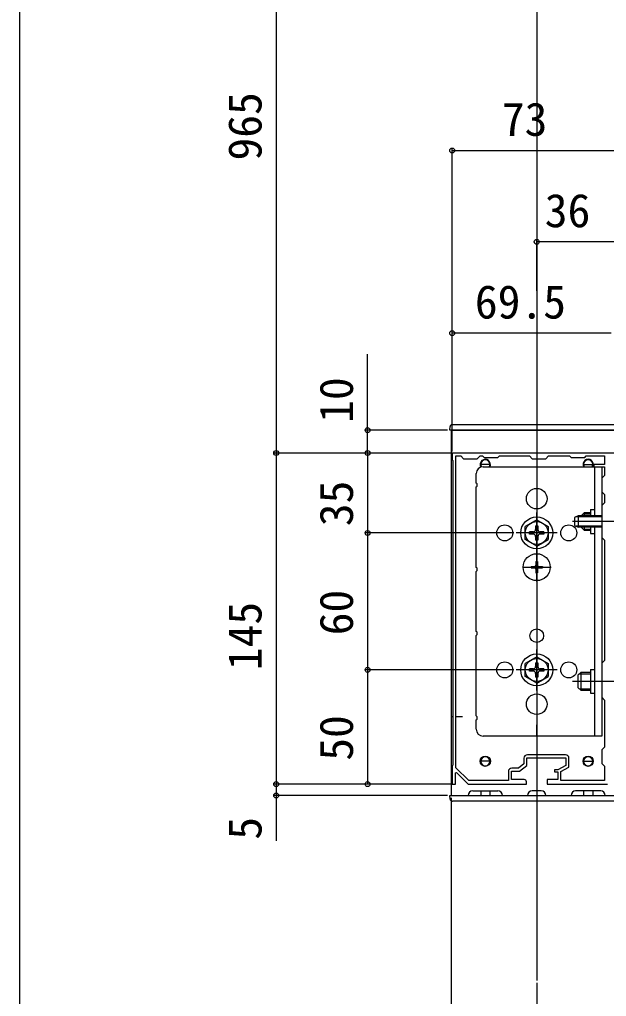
# Model space of a CAD drawing. Units: millimetres, scale not verified. Extents: x -875 to 875, y -1304 to 1296.
# Drawn here: x -875 to -618.2, y 142.9 to 570.8 of the extents above; entities that cross this region are included whole.
import ezdxf
from ezdxf.enums import TextEntityAlignment as Align

# ---------------------------------------------------------------- set-up
doc = ezdxf.new("R2010")
doc.units = ezdxf.units.MM
doc.header["$LTSCALE"] = 8
for name, color, linetype in [('0-3_YKK_11', 7, 'Continuous'), ('0-4_YKK_12', 2, 'Continuous'), ('0-5_YKK_13', 4, 'Continuous'), ('0-7_YKK_D', 6, 'Continuous'), ('0-8_YKK_ZWAK', 7, 'Continuous')]:
    doc.layers.add(name, color=color, linetype=linetype)
doc.styles.add('ＭＳ ゴシック', font='')
doc.styles.get('ＭＳ ゴシック').set_extended_font_data('MS Gothic')

msp = doc.modelspace()

# ---------------------------------------------------------------- linework, layer by layer
at = {"layer": '0-3_YKK_11'}
msp.add_line((-636.118, 248.695), (-652.818, 248.695), dxfattribs=at)
for points in [[(-613.718, 380.895), (-647.26, 380.895), (-647.443, 380.775), (-647.993, 380.775), (-648.177, 380.895), (-668.26, 380.895), (-668.443, 380.775), (-668.993, 380.775), (-669.177, 380.895), (-677.26, 380.895), (-677.443, 380.775), (-677.993, 380.775), (-678.177, 380.895), (-685.718, 380.895), (-685.718, 377.895), (-685.418, 377.595)], [(-685.418, 377.595), (-685.418, 244.195), (-685.718, 243.895), (-685.718, 235.895), (-684.218, 235.895), (-684.218, 240.795), (-683.85, 240.949), (-678.718, 235.895), (-653.218, 235.895), (-653.218, 236.895)], [(-684.118, 243.038), (-684.118, 379.595), (-681.918, 379.595), (-680.718, 378.395), (-674.718, 378.395), (-673.518, 379.595), (-672.418, 379.595), (-671.718, 378.895), (-665.718, 378.895), (-665.018, 379.595), (-651.918, 379.595), (-650.718, 378.395), (-644.718, 378.395), (-643.518, 379.595), (-634.418, 379.595), (-633.718, 378.895), (-627.718, 378.895), (-627.018, 379.595), (-619.018, 379.595), (-619.018, 375.895), (-623.718, 375.895), (-623.718, 374.895), (-619.018, 374.895), (-619.018, 371.095), (-620.218, 369.895), (-620.218, 363.895), (-619.018, 362.695), (-619.018, 359.095), (-620.218, 357.895), (-620.218, 343.895), (-619.018, 342.695), (-619.018, 290.095), (-620.218, 288.895), (-620.218, 273.895), (-619.018, 272.695), (-619.018, 252.095), (-620.218, 250.895), (-620.218, 244.895), (-619.018, 243.695), (-619.018, 237.395)], [(-654.218, 237.895), (-659.818, 237.895), (-659.818, 241.595), (-656.318, 241.595), (-653.018, 244.095), (-653.018, 247.395), (-635.918, 247.395), (-635.918, 244.095), (-639.418, 242.195), (-640.918, 242.195), (-640.918, 241.295), (-639.418, 241.295), (-639.418, 237.895), (-644.218, 237.895), (-644.218, 235.895), (-617.718, 235.895)], [(-654.318, 247.195), (-654.318, 244.741), (-656.755, 242.895), (-659.618, 242.895)], [(-619.018, 237.395), (-638.118, 237.395), (-638.118, 241.422), (-634.618, 243.322), (-634.618, 247.195)], [(-661.118, 241.395), (-661.118, 237.395), (-678.389, 237.395), (-684.118, 243.038)]]:
    msp.add_lwpolyline(points, dxfattribs=at)
for centre, radius, start, end in [((-652.818, 247.195), 1.5, 90.00001, 179.99999), ((-636.118, 247.195), 1.5, 0.00001, 89.99999), ((-659.618, 241.395), 1.5, 90.00001, 179.99999), ((-654.218, 236.895), 1, 0.00001, 89.99999)]:
    msp.add_arc(centre, radius, start, end, dxfattribs=at)
at = {"layer": '0-4_YKK_12'}
for p, q in [((-648.718, 835.885), (-648.718, 149.896)), ((-686.218, 390.895), (-686.218, 230.895)), ((-686.218, 390.895), (-611.218, 390.895)), ((-685.418, 265.395), (-686.218, 265.395)), ((-681.218, 265.395), (-684.118, 265.395)), ((-676.718, 232.895), (-665.718, 232.895)), ((-646.718, 232.895), (-650.718, 232.895)), ((-620.718, 232.895), (-631.718, 232.895)), ((-686.218, 230.895), (-678.718, 230.895)), ((-663.718, 230.895), (-652.718, 230.895)), ((-644.718, 230.895), (-633.718, 230.895)), ((-618.718, 230.895), (-611.218, 230.895))]:
    msp.add_line(p, q, dxfattribs=at)
for centre, radius in [((-662.718, 345.895), 3.5), ((-634.718, 345.895), 3.5), ((-662.718, 285.895), 3.5), ((-634.718, 285.895), 3.5), ((-671.218, 245.895), 2.25), ((-626.218, 245.895), 2.25)]:
    msp.add_circle(centre, radius, dxfattribs=at)
for centre, radius, start, end in [((-671.218, 375.895), 2.25, 333.6122, 210.71475), ((-626.218, 375.895), 2.25, 333.6122, 206.3878), ((-676.718, 230.895), 2, 90, 180), ((-665.718, 230.895), 2, 0, 90), ((-650.718, 230.895), 2, 90, 180), ((-646.718, 230.895), 2, 0, 90), ((-631.718, 230.895), 2, 90, 180), ((-620.718, 230.895), 2, 0, 90)]:
    msp.add_arc(centre, radius, start, end, dxfattribs=at)
at = {"layer": '0-5_YKK_13'}
for p, q in [((-686.718, 390.895), (-686.623, 392.456)), ((-685.72, 390.895), (-686.718, 390.895)), ((-611.716, 390.895), (-685.72, 390.895)), ((-685.625, 393.395), (-611.812, 393.395)), ((-669.218, 375.895), (-673.218, 375.895)), ((-672.218, 374.895), (-620.218, 374.895)), ((-648.718, 374.895), (-648.718, 369.895)), ((-628.218, 375.895), (-624.218, 375.895)), ((-623.418, 374.895), (-623.418, 353.395)), ((-620.218, 374.895), (-620.218, 256.895)), ((-675.218, 367.761), (-675.218, 371.895)), ((-675.218, 330.761), (-675.218, 366.029)), ((-625.218, 356.095), (-625.218, 353.395)), ((-625.218, 356.095), (-623.418, 356.095)), ((-648.718, 351.645), (-653.718, 348.758)), ((-648.718, 336.895), (-648.718, 354.895)), ((-648.718, 351.645), (-643.718, 348.758)), ((-611.714, 350.895), (-633.131, 350.895)), ((-605.018, 350.895), (-631.518, 350.895)), ((-620.218, 352.962), (-631.438, 352.962)), ((-630.518, 353.395), (-630.518, 348.395)), ((-620.218, 353.395), (-630.518, 353.395)), ((-629.018, 353.695), (-627.818, 354.895)), ((-629.018, 353.395), (-629.018, 353.695)), ((-628.466, 354.247), (-625.218, 354.247)), ((-627.818, 354.895), (-625.218, 354.895)), ((-627.818, 353.395), (-627.818, 354.895)), ((-653.718, 343.032), (-653.718, 348.758)), ((-649.218, 349.045), (-649.218, 347.395)), ((-649.218, 349.045), (-648.218, 349.045)), ((-648.218, 349.045), (-648.218, 347.395)), ((-643.718, 348.758), (-643.718, 343.032)), ((-632.218, 349.195), (-630.518, 348.395)), ((-620.218, 348.828), (-631.438, 348.828)), ((-620.218, 348.395), (-630.518, 348.395)), ((-629.018, 348.095), (-629.018, 348.395)), ((-629.018, 348.095), (-627.818, 346.895)), ((-628.466, 347.543), (-625.218, 347.543)), ((-627.818, 346.895), (-627.818, 348.395)), ((-625.218, 346.895), (-627.818, 346.895)), ((-625.218, 348.395), (-625.218, 345.695)), ((-623.418, 348.395), (-623.418, 256.895)), ((-639.718, 345.895), (-657.718, 345.895)), ((-648.718, 340.145), (-653.718, 343.032)), ((-650.218, 346.395), (-651.868, 346.395)), ((-651.868, 345.395), (-651.868, 346.395)), ((-650.218, 345.395), (-651.868, 345.395)), ((-649.218, 344.395), (-649.218, 342.745)), ((-648.218, 342.745), (-649.218, 342.745)), ((-648.718, 340.145), (-643.718, 343.032)), ((-648.218, 344.395), (-648.218, 342.745)), ((-645.568, 346.395), (-647.218, 346.395)), ((-645.568, 345.395), (-647.218, 345.395)), ((-645.568, 346.395), (-645.568, 345.395)), ((-625.218, 345.695), (-623.418, 345.695)), ((-648.718, 324.595), (-648.718, 337.195)), ((-655.018, 330.895), (-642.418, 330.895)), ((-651.218, 331.245), (-651.218, 330.545)), ((-651.218, 331.245), (-649.568, 331.245)), ((-651.218, 330.545), (-649.568, 330.545)), ((-649.068, 333.395), (-648.368, 333.395)), ((-649.068, 333.395), (-649.068, 331.745)), ((-649.068, 330.045), (-649.068, 328.395)), ((-648.368, 333.395), (-648.368, 331.745)), ((-648.368, 330.045), (-648.368, 328.395)), ((-647.868, 331.245), (-646.218, 331.245)), ((-647.868, 330.545), (-646.218, 330.545)), ((-646.218, 331.245), (-646.218, 330.545)), ((-675.218, 302.761), (-675.218, 329.029)), ((-649.068, 328.395), (-648.368, 328.395)), ((-675.218, 265.761), (-675.218, 301.029)), ((-648.718, 291.645), (-653.718, 288.758)), ((-648.718, 276.895), (-648.718, 294.895)), ((-648.718, 291.645), (-643.718, 288.758)), ((-653.718, 283.032), (-653.718, 288.758)), ((-649.218, 289.045), (-649.218, 287.395)), ((-649.218, 289.045), (-648.218, 289.045)), ((-648.218, 289.045), (-648.218, 287.395)), ((-643.718, 288.758), (-643.718, 283.032)), ((-639.718, 285.895), (-657.718, 285.895)), ((-648.718, 280.145), (-653.718, 283.032)), ((-650.218, 286.395), (-651.868, 286.395)), ((-651.868, 285.395), (-651.868, 286.395)), ((-650.218, 285.395), (-651.868, 285.395)), ((-649.218, 284.395), (-649.218, 282.745)), ((-648.218, 282.745), (-649.218, 282.745)), ((-648.718, 280.145), (-643.718, 283.032)), ((-648.218, 284.395), (-648.218, 282.745)), ((-645.568, 286.395), (-647.218, 286.395)), ((-645.568, 285.395), (-647.218, 285.395)), ((-645.568, 286.395), (-645.568, 285.395)), ((-630.518, 283.695), (-629.318, 284.895)), ((-630.518, 278.095), (-630.518, 283.695)), ((-629.966, 284.247), (-625.218, 284.247)), ((-629.318, 284.895), (-625.218, 284.895)), ((-629.318, 276.895), (-629.318, 284.895)), ((-625.218, 286.095), (-625.218, 275.695)), ((-625.218, 286.095), (-623.418, 286.095)), ((-606.518, 280.895), (-633.018, 280.895)), ((-630.518, 278.095), (-629.318, 276.895)), ((-629.966, 277.543), (-625.218, 277.543)), ((-625.218, 276.895), (-629.318, 276.895)), ((-625.218, 275.695), (-623.418, 275.695)), ((-675.218, 259.895), (-675.218, 264.029)), ((-648.718, 256.895), (-648.718, 261.895)), ((-620.218, 256.895), (-672.218, 256.895)), ((-669.218, 245.895), (-673.218, 245.895)), ((-673.218, 245.895), (-673.218, 244.864)), ((-669.218, 245.895), (-669.218, 244.864)), ((-628.218, 245.895), (-624.218, 245.895)), ((-628.218, 245.895), (-628.218, 244.864)), ((-624.218, 245.895), (-624.218, 244.864)), ((-673.218, 232.895), (-673.218, 230.895)), ((-669.218, 232.895), (-669.218, 230.895)), ((-628.218, 232.895), (-628.218, 230.895)), ((-624.218, 232.895), (-624.218, 230.895)), ((-685.72, 230.895), (-611.716, 230.895)), ((-611.812, 228.395), (-685.625, 228.395))]:
    msp.add_line(p, q, dxfattribs=at)
for points in [[(-630.518, 353.395), (-632.218, 352.595), (-632.218, 349.195)], [(-686.623, 229.334), (-686.718, 230.895), (-685.72, 230.895)]]:
    msp.add_lwpolyline(points, dxfattribs=at)
for centre, radius in [((-648.718, 360.895), 4.5), ((-648.718, 345.895), 7), ((-648.718, 345.895), 5), ((-662.718, 345.895), 3.5), ((-634.718, 345.895), 3.5), ((-648.718, 330.895), 5.9), ((-648.718, 300.895), 3), ((-648.718, 285.895), 7), ((-662.718, 285.895), 3.5), ((-648.718, 285.895), 5), ((-634.718, 285.895), 3.5), ((-648.718, 270.895), 4.5)]:
    msp.add_circle(centre, radius, dxfattribs=at)
for centre, radius, start, end in [((-685.625, 392.395), 1, 90, 176.5), ((-671.218, 375.895), 2, 90, 180), ((-671.218, 375.895), 2, 0, 90), ((-626.218, 375.895), 2, 90, 180), ((-626.218, 375.895), 2, 0, 90), ((-672.218, 371.895), 3, 90, 180), ((-671.218, 375.895), 2, 180, 212.6499), ((-671.218, 375.895), 2, 330, 0), ((-626.218, 375.895), 2, 180, 210), ((-626.218, 375.895), 2, 330, 0), ((-675.718, 366.895), 1, 300, 60), ((-650.218, 347.395), 1, 270, 0), ((-647.218, 347.395), 1, 180, 270), ((-650.218, 344.395), 1, 0, 90), ((-647.218, 344.395), 1, 90, 180), ((-675.718, 329.895), 1, 300, 60), ((-649.568, 331.745), 0.5, 270, 0), ((-649.568, 330.045), 0.5, 0, 90), ((-647.868, 331.745), 0.5, 180, 270), ((-647.868, 330.045), 0.5, 90, 180), ((-675.718, 301.895), 1, 300, 60), ((-650.218, 287.395), 1, 270, 0), ((-647.218, 287.395), 1, 180, 270), ((-650.218, 284.395), 1, 0, 90), ((-647.218, 284.395), 1, 90, 180), ((-675.718, 264.895), 1, 300, 60), ((-672.218, 259.895), 3, 180, 270), ((-671.218, 245.895), 2, 90, 180), ((-671.218, 245.895), 2, 180, 270), ((-671.218, 245.895), 2, 0, 90), ((-671.218, 245.895), 2, 270, 0), ((-626.218, 245.895), 2, 90, 180), ((-626.218, 245.895), 2, 180, 270), ((-626.218, 245.895), 2, 0, 90), ((-626.218, 245.895), 2, 270, 0), ((-685.625, 229.395), 1, 183.5, 270)]:
    msp.add_arc(centre, radius, start, end, dxfattribs=at)
at = {"layer": '0-7_YKK_D'}
for p, q in [((-762.718, 680.895), (-762.718, 380.895)), ((-685.718, 381.595), (-685.718, 514.395)), ((-685.718, 513.395), (-612.718, 513.395)), ((-648.718, 451.895), (-648.718, 474.395)), ((-612.718, 473.395), (-648.718, 473.395)), ((-685.718, 381.595), (-685.718, 434.395)), ((-616.218, 433.395), (-685.718, 433.395)), ((-687.718, 390.895), (-723.718, 390.895)), ((-686.418, 380.895), (-763.718, 380.895)), ((-686.418, 380.895), (-763.718, 380.895)), ((-762.718, 380.895), (-762.718, 235.895)), ((-686.418, 380.895), (-723.718, 380.895)), ((-686.418, 380.895), (-723.718, 380.895)), ((-722.718, 380.895), (-722.718, 345.895)), ((-658.718, 345.895), (-723.718, 345.895)), ((-658.718, 345.895), (-723.718, 345.895)), ((-722.718, 345.895), (-722.718, 285.895)), ((-658.718, 285.895), (-723.718, 285.895)), ((-658.718, 285.895), (-723.718, 285.895)), ((-722.718, 285.895), (-722.718, 235.895)), ((-686.418, 235.895), (-763.718, 235.895)), ((-686.418, 235.895), (-763.718, 235.895)), ((-686.418, 235.895), (-723.718, 235.895)), ((-687.718, 230.895), (-763.718, 230.895)), ((-686.219, 229.895), (-686.219, -46.194)), ((-648.718, 148.896), (-648.718, -6.194)), ((-648.718, 148.896), (-648.718, -46.194)), ((-648.718, 148.896), (-648.718, -46.194)), ((-648.718, 148.896), (-648.718, 108.896))]:
    msp.add_line(p, q, dxfattribs=at)
for points in [[(-722.718, 380.895), (-722.718, 390.895), (-722.718, 424.195)], [(-762.718, 235.895), (-762.718, 230.895), (-762.718, 211.004)]]:
    msp.add_lwpolyline(points, dxfattribs=at)
for centre in [(-685.718, 513.395), (-648.718, 473.395), (-685.718, 433.395), (-722.718, 390.895), (-762.718, 380.895), (-762.718, 380.895), (-722.718, 380.895), (-722.718, 380.895), (-722.718, 345.895), (-722.718, 345.895), (-722.718, 285.895), (-722.718, 285.895), (-762.718, 235.895), (-762.718, 235.895), (-722.718, 235.895), (-762.718, 230.895)]:
    msp.add_circle(centre, 1.075, dxfattribs=at)
at = {"layer": '0-8_YKK_ZWAK'}
msp.add_line((-875, 1245.8), (-875, -1304.2), dxfattribs=at)

# ---------------------------------------------------------------- texts
at = {"layer": '0-7_YKK_D', "style": 'ＭＳ ゴシック'}
for s, p in [('965', (-764.718, 509.02)), ('10', (-724.718, 394.127)), ('35', (-724.718, 348.85)), ('60', (-724.718, 301.066)), ('145', (-764.718, 285.781)), ('50', (-724.718, 246.122)), ('5', (-764.718, 211.527))]:
    msp.add_text(s, height=14.66, rotation=90, dxfattribs=at).set_placement(p, align=Align.BOTTOM_LEFT)
for s, p in [('73', (-663.991, 515.395)), ('36', (-645.207, 475.395)), ('69.5', (-675.798, 435.395))]:
    msp.add_text(s, height=14.66, dxfattribs=at).set_placement(p, align=Align.BOTTOM_LEFT)

doc.saveas('drawing.dxf')
